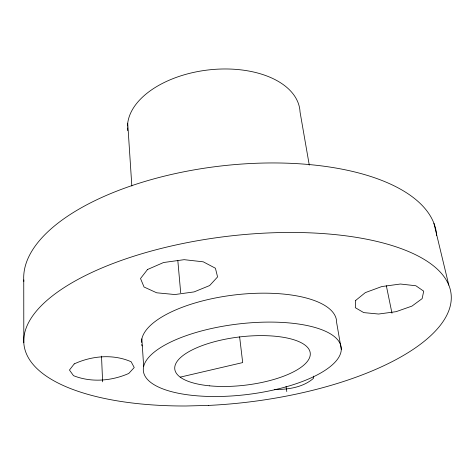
<?xml version="1.0" encoding="UTF-8"?>
<svg xmlns="http://www.w3.org/2000/svg" width="475" height="475" viewBox="0 0 475 475"><rect width="100%" height="100%" fill="white"/><g stroke="black" fill="none" stroke-linecap="round" stroke-linejoin="round"><path stroke-width="0.71" d="M180.197 377.144L242.689 362.585L239.62 336.834M274.479 389.494C288.004 389.607 302.943 387.487 313.494 378.326L313.393 376.129M433.924 223.303L448.804 285.119M386.335 285.712L391.982 313.215M309.278 165.134L300.034 111.94A86.688 50.481 -6.8 0 0 213.156 69.469A86.688 50.481 -6.8 0 0 127.502 126.202M341.293 349.398A99.613 35.548 -6.8 0 0 193.705 333.189A99.613 35.548 -6.8 0 0 191.894 395.325A99.613 35.548 -6.8 0 0 341.293 349.398L336.627 322.525A98.153 37.531 -6.8 0 0 238.937 294.458A98.153 37.531 -6.8 0 0 141.508 342.451M286.057 386.46L286.781 391.584M177.822 260.561L180.69 292.766M127.716 123.215L131.836 185.998M141.865 338.853L143.67 366.427M101.513 356.155L102.618 381.841M23.75 279.918L23.809 342.76M23.851 281.372A207.706 92.56 -6.8 0 1 222.971 165.757A207.706 92.56 -6.8 0 1 436.662 235.493M142.025 345.948A98.153 37.531 -6.8 0 1 141.716 344.565M127.728 130.655A86.688 50.481 -6.8 0 1 127.502 127.692M355.722 300.39L355.288 307.681L363.737 312.609L378.599 314.034L396.108 311.671L411.962 306.102L422.133 298.638L423.712 291.175L415.857 285.754L400.431 284.02L381.775 286.556L365.328 292.612L355.722 300.39M74.225 363.903L69.457 370.043L73.483 375.666C91.123 382.731 111.577 381.045 128.773 373.451L134.229 367.519L131.142 361.754C113.181 353.833 91.782 355.769 74.225 363.903M147.523 269.509L140.517 278.528L144.056 287.019L156.679 292.796L174.871 294.536L194.085 291.911L209.647 285.552L217.568 276.937L215.424 268.233L203.27 261.826L184.163 259.677L163.56 262.521L147.523 269.509M208.667 405.412L186.028 405.994A215.05 83.535 -6.8 0 1 78.357 279.211A215.05 83.535 -6.8 0 1 438.158 269.96A215.05 83.535 -6.8 0 1 208.667 405.412M209.713 385.843A68.204 24.284 -6.8 0 0 310.282 353.548A68.204 24.284 -6.8 0 0 207.522 343.758A68.204 24.284 -6.8 0 0 209.713 385.843"/></g></svg>
